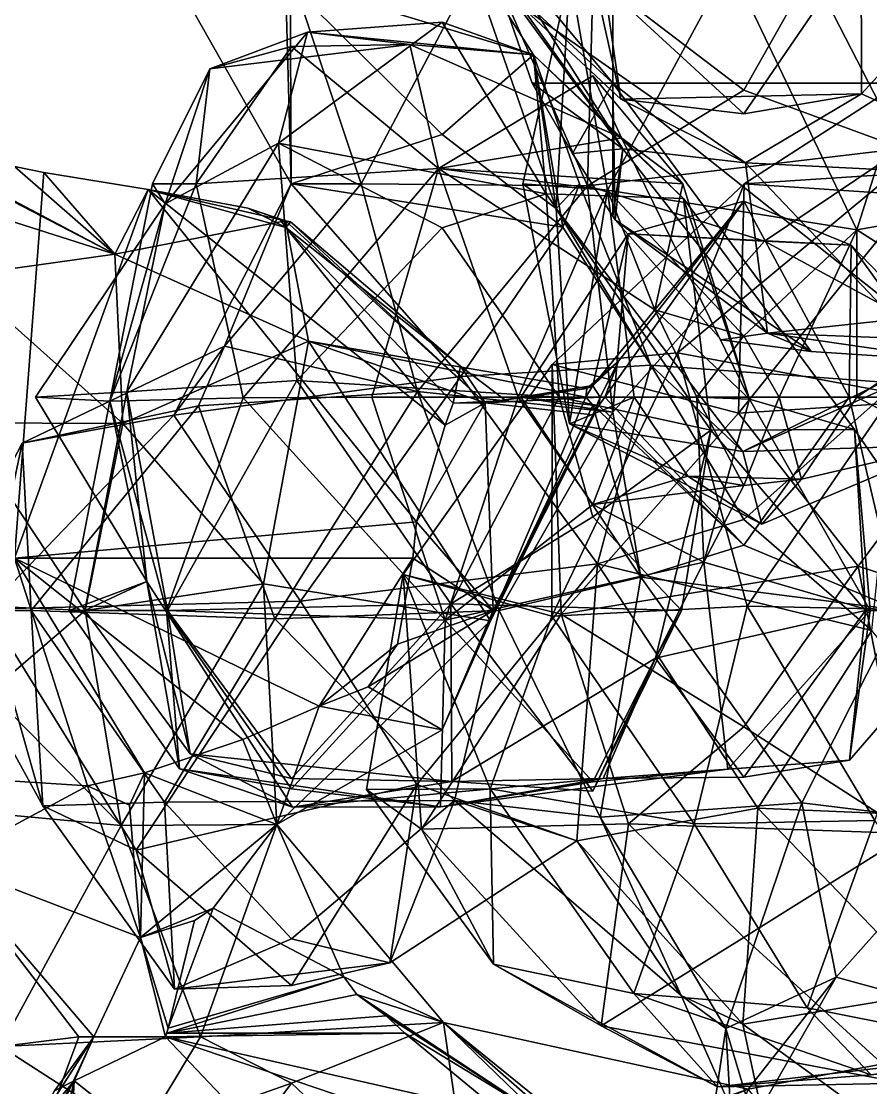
# Model space of a CAD drawing. Extents: x 290034 to 295698, y 4553723 to 4561693.
# Drawn here: x 294370.6 to 294441.6, y 4559027.4 to 4559116.5 of the extents above; entities that cross this region are included whole.
import ezdxf

# ---------------------------------------------------------------- set-up
doc = ezdxf.new("R2010")
doc.units = 0
doc.layers.add('Au_ppm_Pref_-_0_2', color=7, linetype='CONTINUOUS')

msp = doc.modelspace()

# ---------------------------------------------------------------- linework, layer by layer
at = {"layer": 'Au_ppm_Pref_-_0_2'}
for points in [[(294410.226, 4559123.12, 1930.385), (294420, 4559151.021, 1927.959), (294420, 4559111.336, 1932.642)], [(294457.341, 4559150.24, 1930.427), (294470, 4559111.336, 1934.498), (294420, 4559151.021, 1927.959)], [(294470, 4559111.336, 1934.498), (294420, 4559111.336, 1932.642), (294420, 4559151.021, 1927.959)], [(294393.038, 4559120.725, 1900.565), (294393.146, 4559102.919, 1894.643), (294381.5, 4559123.487, 1893.877)], [(294393.146, 4559102.919, 1894.643), (294392.649, 4559120.017, 1888.593), (294381.5, 4559123.487, 1893.877)], [(294413.385, 4559113.713, 1888.705), (294407.713, 4559122.644, 1883.033), (294392.649, 4559120.017, 1888.593)], [(294413.385, 4559113.713, 1888.705), (294415.283, 4559100.863, 1883.294), (294407.713, 4559122.644, 1883.033)], [(294407.713, 4559122.644, 1883.033), (294415.283, 4559100.863, 1883.294), (294416.426, 4559120.503, 1875.997)], [(294410.226, 4559123.12, 1930.385), (294420, 4559111.336, 1932.642), (294410.091, 4559120.519, 1930.68)], [(294440.76, 4559123.119, 1913.665), (294418.38, 4559120.361, 1912.486), (294430.95, 4559108.767, 1914.412)], [(294440.76, 4559123.119, 1913.665), (294430.95, 4559108.767, 1914.412), (294440.798, 4559110.454, 1919.617)], [(294440.76, 4559123.119, 1913.665), (294440.798, 4559110.454, 1919.617), (294452.255, 4559122.895, 1919.432)], [(294456.246, 4559103.426, 1924.737), (294452.255, 4559122.895, 1919.432), (294440.798, 4559110.454, 1919.617)], [(294409.254, 4559122.417, 1905.503), (294398.992, 4559102.918, 1901.67), (294393.038, 4559120.725, 1900.565)], [(294409.254, 4559122.417, 1905.503), (294417.89, 4559102.769, 1906.955), (294398.992, 4559102.918, 1901.67)], [(294409.254, 4559122.417, 1905.503), (294418.38, 4559120.361, 1912.486), (294417.89, 4559102.769, 1906.955)], [(294420.835, 4559105.856, 1930.381), (294410.448, 4559122.262, 1930), (294410.091, 4559120.519, 1930.68)], [(294420.835, 4559105.856, 1930.381), (294412.361, 4559117.769, 1923.522), (294410.448, 4559122.262, 1930)], [(294393.038, 4559120.725, 1900.565), (294398.992, 4559102.918, 1901.67), (294393.146, 4559102.919, 1894.643)], [(294419.112, 4559120.736, 1918.402), (294412.361, 4559117.769, 1923.522), (294420.682, 4559109.996, 1919.662)], [(294419.565, 4559102.405, 1871.109), (294429.791, 4559121.342, 1870.368), (294416.426, 4559120.503, 1875.997)], [(294436.588, 4559120.736, 1909.181), (294430.95, 4559110.744, 1909.854), (294418.38, 4559120.361, 1912.486)], [(294419.112, 4559120.736, 1918.402), (294420.682, 4559109.996, 1919.662), (294418.38, 4559120.361, 1912.486)], [(294419.565, 4559102.405, 1871.109), (294440.403, 4559099.089, 1868.128), (294429.791, 4559121.342, 1870.368)], [(294446.003, 4559116.812, 1867.413), (294429.791, 4559121.342, 1870.368), (294440.403, 4559099.089, 1868.128)], [(294436.588, 4559120.736, 1909.181), (294444.208, 4559105.875, 1907.885), (294430.95, 4559110.744, 1909.854)], [(294436.588, 4559120.736, 1909.181), (294444.494, 4559120.736, 1906.523), (294444.208, 4559105.875, 1907.885)], [(294392.649, 4559120.017, 1888.593), (294393.146, 4559102.919, 1894.643), (294405.752, 4559107.055, 1890.084)], [(294392.649, 4559120.017, 1888.593), (294405.752, 4559107.055, 1890.084), (294413.385, 4559113.713, 1888.705)], [(294410.091, 4559120.519, 1930.68), (294420, 4559111.336, 1932.642), (294413.275, 4559111.336, 1932.046)], [(294420.835, 4559105.856, 1930.381), (294410.091, 4559120.519, 1930.68), (294413.275, 4559111.336, 1932.046)], [(294419.565, 4559102.405, 1871.109), (294416.426, 4559120.503, 1875.997), (294412.481, 4559102.918, 1876.827)], [(294415.283, 4559100.863, 1883.294), (294412.481, 4559102.918, 1876.827), (294416.426, 4559120.503, 1875.997)], [(294418.38, 4559120.361, 1912.486), (294430.95, 4559110.744, 1909.854), (294417.89, 4559102.769, 1906.955)], [(294420.682, 4559109.996, 1919.662), (294430.95, 4559108.767, 1914.412), (294418.38, 4559120.361, 1912.486)], [(294420.835, 4559105.856, 1930.381), (294431.101, 4559104.677, 1924.343), (294412.361, 4559117.769, 1923.522)], [(294412.361, 4559117.769, 1923.522), (294431.101, 4559104.677, 1924.343), (294420.682, 4559109.996, 1919.662)], [(294405.752, 4559116.438, 1848.563), (294394.497, 4559115.613, 1854.143), (294392.067, 4559106.32, 1846.319)], [(294414.43, 4559102.09, 1847.351), (294405.752, 4559116.438, 1848.563), (294392.067, 4559106.32, 1846.319)], [(294413.383, 4559113.71, 1853.069), (294394.497, 4559115.613, 1854.143), (294405.752, 4559116.438, 1848.563)], [(294413.383, 4559113.71, 1853.069), (294405.752, 4559116.438, 1848.563), (294414.43, 4559102.09, 1847.351)], [(294446.003, 4559116.812, 1867.413), (294440.403, 4559099.089, 1868.128), (294455.622, 4559101.765, 1864.843)], [(294392.067, 4559106.32, 1846.319), (294394.497, 4559115.613, 1854.143), (294382.595, 4559101.257, 1853.262)], [(294386.342, 4559112.549, 1859.009), (294382.595, 4559101.257, 1853.262), (294394.497, 4559115.613, 1854.143)], [(294403.052, 4559114.564, 1858.224), (294386.342, 4559112.549, 1859.009), (294394.497, 4559115.613, 1854.143)], [(294394.497, 4559115.613, 1854.143), (294413.383, 4559113.71, 1853.069), (294403.052, 4559114.564, 1858.224)], [(294393.153, 4559114.409, 1862.839), (294386.342, 4559112.549, 1859.009), (294403.052, 4559114.564, 1858.224)], [(294403.052, 4559114.564, 1858.224), (294405.452, 4559104.206, 1865.525), (294393.153, 4559114.409, 1862.839)], [(294403.052, 4559114.564, 1858.224), (294413.383, 4559113.71, 1853.069), (294420.729, 4559106.762, 1858.176)], [(294405.452, 4559104.206, 1865.525), (294403.052, 4559114.564, 1858.224), (294420.729, 4559106.762, 1858.176)], [(294393.153, 4559114.409, 1862.839), (294405.452, 4559104.206, 1865.525), (294385.189, 4559102.918, 1862.763)], [(294393.153, 4559114.409, 1862.839), (294385.189, 4559102.918, 1862.763), (294386.342, 4559112.549, 1859.009)], [(294413.385, 4559113.713, 1888.705), (294405.752, 4559107.055, 1890.084), (294415.841, 4559099.316, 1892.261)], [(294413.383, 4559113.71, 1853.069), (294425.924, 4559101.709, 1853.069), (294420.729, 4559106.762, 1858.176)], [(294425.924, 4559101.709, 1853.069), (294413.383, 4559113.71, 1853.069), (294414.43, 4559102.09, 1847.351)], [(294413.385, 4559113.713, 1888.705), (294415.841, 4559099.316, 1892.261), (294417.234, 4559102.918, 1888.705)], [(294417.234, 4559102.918, 1888.705), (294415.283, 4559100.863, 1883.294), (294413.385, 4559113.713, 1888.705)], [(294445.171, 4559101.983, 1834.777), (294430.992, 4559102.937, 1829.47), (294448.256, 4559114.08, 1829.312)], [(294448.256, 4559114.08, 1829.312), (294430.992, 4559102.937, 1829.47), (294443.382, 4559103.739, 1823.258)], [(294385.189, 4559102.918, 1862.763), (294381.536, 4559102.918, 1859.009), (294386.342, 4559112.549, 1859.009)], [(294386.342, 4559112.549, 1859.009), (294381.536, 4559102.918, 1859.009), (294382.595, 4559101.257, 1853.262)], [(294418.351, 4559111.956, 1862.021), (294405.452, 4559104.206, 1865.525), (294420.729, 4559106.762, 1858.176)], [(294418.351, 4559111.956, 1862.021), (294425.851, 4559102.918, 1862.544), (294405.452, 4559104.206, 1865.525)], [(294418.351, 4559111.956, 1862.021), (294420.729, 4559106.762, 1858.176), (294425.851, 4559102.918, 1862.544)], [(294413.275, 4559111.336, 1932.046), (294420, 4559111.336, 1932.642), (294416.63, 4559105.461, 1932.342)], [(294420.835, 4559105.856, 1930.381), (294413.275, 4559111.336, 1932.046), (294416.63, 4559105.461, 1932.342)], [(294420, 4559111.336, 1932.642), (294420, 4559100.222, 1932.64), (294416.63, 4559105.461, 1932.342)], [(294420, 4559111.336, 1932.642), (294436.58, 4559088.912, 1932.868), (294420.22, 4559099.929, 1932.643)], [(294449.286, 4559088.091, 1933.043), (294436.58, 4559088.912, 1932.868), (294420, 4559111.336, 1932.642)], [(294420.22, 4559099.929, 1932.643), (294420, 4559100.222, 1932.64), (294420, 4559111.336, 1932.642)], [(294449.286, 4559088.091, 1933.043), (294420, 4559111.336, 1932.642), (294470, 4559111.336, 1934.498)], [(294430.95, 4559110.744, 1909.854), (294444.208, 4559105.875, 1907.885), (294417.89, 4559102.769, 1906.955)], [(294431.101, 4559104.677, 1924.343), (294440.798, 4559110.454, 1919.617), (294420.682, 4559109.996, 1919.662)], [(294420.682, 4559109.996, 1919.662), (294440.798, 4559110.454, 1919.617), (294430.95, 4559108.767, 1914.412)], [(294431.101, 4559104.677, 1924.343), (294456.246, 4559103.426, 1924.737), (294440.798, 4559110.454, 1919.617)], [(294415.841, 4559099.316, 1892.261), (294405.752, 4559107.055, 1890.084), (294393.146, 4559102.919, 1894.643)], [(294420.729, 4559106.762, 1858.176), (294431.446, 4559084.932, 1859.124), (294425.851, 4559102.918, 1862.544)], [(294431.446, 4559084.932, 1859.124), (294420.729, 4559106.762, 1858.176), (294425.924, 4559101.709, 1853.069)], [(294378.394, 4559097.041, 1925.283), (294361.422, 4559105.833, 1926.932), (294355.487, 4559104.346, 1924.559)], [(294378.394, 4559097.041, 1925.283), (294361.753, 4559105.768, 1926.968), (294361.422, 4559105.833, 1926.932)], [(294378.394, 4559097.041, 1925.283), (294362.01, 4559105.717, 1926.997), (294361.753, 4559105.768, 1926.968)], [(294370, 4559104.374, 1928.028), (294362.01, 4559105.717, 1926.997), (294378.394, 4559097.041, 1925.283)], [(294382.595, 4559101.257, 1853.262), (294379.413, 4559085.55, 1846.525), (294392.067, 4559106.32, 1846.319)], [(294392.067, 4559106.32, 1846.319), (294379.413, 4559085.55, 1846.525), (294393.594, 4559086.502, 1842.503)], [(294414.43, 4559102.09, 1847.351), (294392.067, 4559106.32, 1846.319), (294405.752, 4559099.264, 1842.409)], [(294393.594, 4559086.502, 1842.503), (294405.752, 4559099.264, 1842.409), (294392.067, 4559106.32, 1846.319)], [(294420.835, 4559105.856, 1930.381), (294416.63, 4559105.461, 1932.342), (294420, 4559100.222, 1932.64)], [(294444.208, 4559105.875, 1907.885), (294432.685, 4559098.151, 1912.491), (294417.89, 4559102.769, 1906.955)], [(294420.835, 4559105.856, 1930.381), (294420, 4559100.222, 1932.64), (294420.22, 4559099.929, 1932.643)], [(294420.835, 4559105.856, 1930.381), (294420.22, 4559099.929, 1932.643), (294432.943, 4559090.441, 1931.122)], [(294420.835, 4559105.856, 1930.381), (294432.943, 4559090.441, 1931.122), (294431.101, 4559104.677, 1924.343)], [(294447.228, 4559090.262, 1914.346), (294432.685, 4559098.151, 1912.491), (294444.208, 4559105.875, 1907.885)], [(294431.101, 4559104.677, 1924.343), (294432.943, 4559090.441, 1931.122), (294443.549, 4559091.582, 1926.502)], [(294431.101, 4559104.677, 1924.343), (294443.549, 4559091.582, 1926.502), (294456.246, 4559103.426, 1924.737)], [(294378.394, 4559097.041, 1925.283), (294355.487, 4559104.346, 1924.559), (294365.276, 4559095.214, 1919.708)], [(294372.465, 4559103.864, 1928.284), (294370, 4559071.651, 1927.169), (294370, 4559104.374, 1928.028)], [(294378.394, 4559097.041, 1925.283), (294372.465, 4559103.864, 1928.284), (294370, 4559104.374, 1928.028)], [(294372.465, 4559103.864, 1928.284), (294381.183, 4559102.459, 1929.201), (294370, 4559071.651, 1927.169)], [(294378.394, 4559097.041, 1925.283), (294381.183, 4559102.459, 1929.201), (294372.465, 4559103.864, 1928.284)], [(294389.123, 4559085.042, 1866.338), (294385.189, 4559102.918, 1862.763), (294405.452, 4559104.206, 1865.525)], [(294399.88, 4559085.1, 1868.12), (294389.123, 4559085.042, 1866.338), (294405.452, 4559104.206, 1865.525)], [(294399.88, 4559085.1, 1868.12), (294405.452, 4559104.206, 1865.525), (294412.11, 4559085.1, 1867.89)], [(294419.565, 4559102.405, 1871.109), (294412.11, 4559085.1, 1867.89), (294405.452, 4559104.206, 1865.525)], [(294419.565, 4559102.405, 1871.109), (294405.452, 4559104.206, 1865.525), (294423.522, 4559092.413, 1864.948)], [(294405.452, 4559104.206, 1865.525), (294425.851, 4559102.918, 1862.544), (294423.522, 4559092.413, 1864.948)], [(294389.123, 4559085.042, 1866.338), (294377.969, 4559084.777, 1859.602), (294385.189, 4559102.918, 1862.763)], [(294385.189, 4559102.918, 1862.763), (294377.969, 4559084.777, 1859.602), (294381.536, 4559102.918, 1859.009)], [(294382.595, 4559101.257, 1853.262), (294381.536, 4559102.918, 1859.009), (294377.969, 4559084.777, 1859.602)], [(294387.575, 4559089.376, 1901.309), (294383.323, 4559083.591, 1896.454), (294393.146, 4559102.919, 1894.643)], [(294407.298, 4559086.823, 1895.786), (294393.146, 4559102.919, 1894.643), (294383.323, 4559083.591, 1896.454)], [(294387.575, 4559089.376, 1901.309), (294393.146, 4559102.919, 1894.643), (294398.992, 4559102.918, 1901.67)], [(294398.992, 4559102.918, 1901.67), (294403.695, 4559085.578, 1908.104), (294387.575, 4559089.376, 1901.309)], [(294415.841, 4559099.316, 1892.261), (294393.146, 4559102.919, 1894.643), (294407.298, 4559086.823, 1895.786)], [(294417.89, 4559102.769, 1906.955), (294403.695, 4559085.578, 1908.104), (294398.992, 4559102.918, 1901.67)], [(294419.565, 4559102.405, 1871.109), (294412.481, 4559102.918, 1876.827), (294416.385, 4559082.89, 1876.88)], [(294415.283, 4559100.863, 1883.294), (294416.385, 4559082.89, 1876.88), (294412.481, 4559102.918, 1876.827)], [(294430.52, 4559083.755, 1834.72), (294414.942, 4559087.843, 1828.875), (294430.992, 4559102.937, 1829.47)], [(294414.942, 4559087.843, 1828.875), (294425.413, 4559088.797, 1822.249), (294430.992, 4559102.937, 1829.47)], [(294417.234, 4559102.918, 1888.705), (294423.18, 4559087.77, 1888.442), (294415.283, 4559100.863, 1883.294)], [(294417.234, 4559102.918, 1888.705), (294415.841, 4559099.316, 1892.261), (294423.18, 4559087.77, 1888.442)], [(294431.446, 4559084.932, 1859.124), (294423.522, 4559092.413, 1864.948), (294425.851, 4559102.918, 1862.544)], [(294430.992, 4559102.937, 1829.47), (294425.413, 4559088.797, 1822.249), (294443.382, 4559103.739, 1823.258)], [(294443.382, 4559103.739, 1823.258), (294425.413, 4559088.797, 1822.249), (294443.483, 4559085.441, 1817.259)], [(294430.52, 4559083.755, 1834.72), (294430.992, 4559102.937, 1829.47), (294445.171, 4559101.983, 1834.777)], [(294381.183, 4559102.459, 1929.201), (294403.615, 4559074.678, 1930.924), (294370, 4559071.651, 1927.169)], [(294392.648, 4559099.84, 1929.929), (294381.183, 4559102.459, 1929.201), (294378.394, 4559097.041, 1925.283)], [(294381.183, 4559102.459, 1929.201), (294406.006, 4559082.758, 1931.398), (294403.615, 4559074.678, 1930.924)], [(294381.183, 4559102.459, 1929.201), (294389.501, 4559100.897, 1929.938), (294392.685, 4559099.268, 1930.22)], [(294406.006, 4559082.758, 1931.398), (294381.183, 4559102.459, 1929.201), (294392.685, 4559099.268, 1930.22)], [(294392.648, 4559099.84, 1929.929), (294389.501, 4559100.897, 1929.938), (294381.183, 4559102.459, 1929.201)], [(294420.004, 4559083.857, 1911.78), (294403.695, 4559085.578, 1908.104), (294417.89, 4559102.769, 1906.955)], [(294414.43, 4559102.09, 1847.351), (294405.752, 4559099.264, 1842.409), (294415.535, 4559085.1, 1842.518)], [(294419.565, 4559102.405, 1871.109), (294421.785, 4559085.1, 1870.887), (294412.11, 4559085.1, 1867.89)], [(294428.213, 4559082.338, 1847.406), (294425.924, 4559101.709, 1853.069), (294414.43, 4559102.09, 1847.351)], [(294428.213, 4559082.338, 1847.406), (294414.43, 4559102.09, 1847.351), (294415.535, 4559085.1, 1842.518)], [(294419.565, 4559102.405, 1871.109), (294416.385, 4559082.89, 1876.88), (294421.785, 4559085.1, 1870.887)], [(294420.004, 4559083.857, 1911.78), (294417.89, 4559102.769, 1906.955), (294432.685, 4559098.151, 1912.491)], [(294419.565, 4559102.405, 1871.109), (294423.522, 4559092.413, 1864.948), (294430.95, 4559090.24, 1869.174)], [(294419.565, 4559102.405, 1871.109), (294430.95, 4559090.24, 1869.174), (294440.403, 4559099.089, 1868.128)], [(294451.079, 4559085.1, 1837.641), (294430.52, 4559083.755, 1834.72), (294445.171, 4559101.983, 1834.777)], [(294371.766, 4559085.1, 1853.069), (294379.413, 4559085.55, 1846.525), (294382.595, 4559101.257, 1853.262)], [(294382.595, 4559101.257, 1853.262), (294377.969, 4559084.777, 1859.602), (294371.766, 4559085.1, 1853.069)], [(294418.351, 4559086.089, 1924.012), (294421.289, 4559098.763, 1918.402), (294430.95, 4559101.483, 1923.863)], [(294418.351, 4559086.089, 1924.012), (294430.95, 4559101.483, 1923.863), (294420.484, 4559088.117, 1924.341)], [(294419.351, 4559085.1, 1924.341), (294420.484, 4559088.117, 1924.341), (294430.95, 4559101.483, 1923.863)], [(294419.351, 4559085.1, 1924.341), (294430.95, 4559101.483, 1923.863), (294439.749, 4559085.1, 1922.55)], [(294430.95, 4559101.483, 1923.863), (294421.289, 4559098.763, 1918.402), (294439.939, 4559097.813, 1918.402)], [(294440.218, 4559082.392, 1853.069), (294431.446, 4559084.932, 1859.124), (294425.924, 4559101.709, 1853.069)], [(294428.213, 4559082.338, 1847.406), (294440.218, 4559082.392, 1853.069), (294425.924, 4559101.709, 1853.069)], [(294430.95, 4559101.483, 1923.863), (294439.939, 4559097.813, 1918.402), (294439.749, 4559085.1, 1922.55)], [(294451.062, 4559092.294, 1870.887), (294455.622, 4559101.765, 1864.843), (294440.403, 4559099.089, 1868.128)], [(294392.685, 4559099.268, 1930.22), (294389.501, 4559100.897, 1929.938), (294392.187, 4559099.983, 1930.176)], [(294389.501, 4559100.897, 1929.938), (294392.648, 4559099.84, 1929.929), (294392.187, 4559099.983, 1930.176)], [(294423.18, 4559087.77, 1888.442), (294430.866, 4559080.566, 1883.274), (294415.283, 4559100.863, 1883.294)], [(294415.283, 4559100.863, 1883.294), (294430.866, 4559080.566, 1883.274), (294416.385, 4559082.89, 1876.88)], [(294392.648, 4559099.84, 1929.929), (294378.394, 4559097.041, 1925.283), (294394.584, 4559089.778, 1923.343)], [(294392.648, 4559099.84, 1929.929), (294392.685, 4559099.268, 1930.22), (294392.187, 4559099.983, 1930.176)], [(294392.685, 4559099.268, 1930.22), (294392.648, 4559099.84, 1929.929), (294393.067, 4559099.762, 1930.254)], [(294409.334, 4559084.625, 1930.308), (294393.067, 4559099.762, 1930.254), (294392.648, 4559099.84, 1929.929)], [(294394.584, 4559089.778, 1923.343), (294409.334, 4559084.625, 1930.308), (294392.648, 4559099.84, 1929.929)], [(294392.685, 4559099.268, 1930.22), (294393.067, 4559099.762, 1930.254), (294407.277, 4559087.705, 1931.511)], [(294409.334, 4559084.625, 1930.308), (294407.277, 4559087.705, 1931.511), (294393.067, 4559099.762, 1930.254)], [(294407.298, 4559086.823, 1895.786), (294423.18, 4559087.77, 1888.442), (294415.841, 4559099.316, 1892.261)], [(294436.58, 4559088.912, 1932.868), (294429.068, 4559089.89, 1932.764), (294420.22, 4559099.929, 1932.643)], [(294420.22, 4559099.929, 1932.643), (294429.068, 4559089.89, 1932.764), (294432.943, 4559090.441, 1931.122)], [(294406.006, 4559082.758, 1931.398), (294392.685, 4559099.268, 1930.22), (294406.665, 4559084.597, 1931.457)], [(294407.277, 4559087.705, 1931.511), (294406.665, 4559084.597, 1931.457), (294392.685, 4559099.268, 1930.22)], [(294405.752, 4559099.264, 1842.409), (294393.594, 4559086.502, 1842.503), (294415.535, 4559085.1, 1842.518)], [(294420.004, 4559083.857, 1911.78), (294421.289, 4559098.763, 1918.402), (294412.333, 4559085.1, 1918.402)], [(294418.351, 4559086.089, 1924.012), (294412.333, 4559085.1, 1918.402), (294421.289, 4559098.763, 1918.402)], [(294420.004, 4559083.857, 1911.78), (294432.685, 4559098.151, 1912.491), (294421.289, 4559098.763, 1918.402)], [(294421.289, 4559098.763, 1918.402), (294432.685, 4559098.151, 1912.491), (294439.939, 4559097.813, 1918.402)], [(294433.904, 4559085.1, 1869.495), (294440.403, 4559099.089, 1868.128), (294430.95, 4559090.24, 1869.174)], [(294440.401, 4559085.1, 1870.887), (294440.403, 4559099.089, 1868.128), (294433.904, 4559085.1, 1869.495)], [(294440.401, 4559085.1, 1870.887), (294451.062, 4559092.294, 1870.887), (294440.403, 4559099.089, 1868.128)], [(294447.228, 4559090.262, 1914.346), (294439.939, 4559097.813, 1918.402), (294432.685, 4559098.151, 1912.491)], [(294439.939, 4559097.813, 1918.402), (294449.069, 4559085.1, 1918.402), (294439.749, 4559085.1, 1922.55)], [(294449.069, 4559085.1, 1918.402), (294439.939, 4559097.813, 1918.402), (294447.228, 4559090.262, 1914.346)], [(294378.394, 4559097.041, 1925.283), (294365.276, 4559095.214, 1919.708), (294379.06, 4559082.891, 1919.434)], [(294379.06, 4559082.891, 1919.434), (294394.584, 4559089.778, 1923.343), (294378.394, 4559097.041, 1925.283)], [(294379.06, 4559082.891, 1919.434), (294365.276, 4559095.214, 1919.708), (294365.536, 4559082.969, 1913.537)], [(294423.522, 4559092.413, 1864.948), (294431.446, 4559084.932, 1859.124), (294427.036, 4559085.1, 1864.948)], [(294427.036, 4559085.1, 1864.948), (294430.95, 4559090.24, 1869.174), (294423.522, 4559092.413, 1864.948)], [(294440.401, 4559085.1, 1870.887), (294448.049, 4559081.095, 1876.856), (294451.062, 4559092.294, 1870.887)], [(294432.943, 4559090.441, 1931.122), (294457.079, 4559089.503, 1930.642), (294443.549, 4559091.582, 1926.502)], [(294432.943, 4559090.441, 1931.122), (294429.068, 4559089.89, 1932.764), (294436.58, 4559088.912, 1932.868)], [(294443.773, 4559086.267, 1889.354), (294451.957, 4559091.028, 1882.766), (294430.866, 4559080.566, 1883.274)], [(294430.866, 4559080.566, 1883.274), (294451.957, 4559091.028, 1882.766), (294448.049, 4559081.095, 1876.856)], [(294432.943, 4559090.441, 1931.122), (294436.58, 4559088.912, 1932.868), (294449.286, 4559088.091, 1933.043)], [(294432.943, 4559090.441, 1931.122), (294449.286, 4559088.091, 1933.043), (294457.079, 4559089.503, 1930.642)], [(294390.826, 4559069.502, 1920.265), (294394.584, 4559089.778, 1923.343), (294379.06, 4559082.891, 1919.434)], [(294390.826, 4559069.502, 1920.265), (294409.796, 4559066.421, 1922.814), (294394.584, 4559089.778, 1923.343)], [(294409.334, 4559084.625, 1930.308), (294394.584, 4559089.778, 1923.343), (294417.829, 4559085.839, 1924.341)], [(294417.829, 4559085.839, 1924.341), (294394.584, 4559089.778, 1923.343), (294417.745, 4559085.1, 1924.056)], [(294417.745, 4559085.1, 1924.056), (294394.584, 4559089.778, 1923.343), (294409.796, 4559066.421, 1922.814)], [(294427.036, 4559085.1, 1864.948), (294433.904, 4559085.1, 1869.495), (294430.95, 4559090.24, 1869.174)], [(294385.389, 4559084.389, 1905.606), (294370.662, 4559081.271, 1900.584), (294387.575, 4559089.376, 1901.309)], [(294383.323, 4559083.591, 1896.454), (294387.575, 4559089.376, 1901.309), (294370.662, 4559081.271, 1900.584)], [(294387.575, 4559089.376, 1901.309), (294403.695, 4559085.578, 1908.104), (294385.389, 4559084.389, 1905.606)], [(294414.942, 4559087.843, 1828.875), (294414.913, 4559066.803, 1822.385), (294425.413, 4559088.797, 1822.249)], [(294431.232, 4559067.632, 1817.478), (294425.413, 4559088.797, 1822.249), (294414.913, 4559066.803, 1822.385)], [(294431.232, 4559067.632, 1817.478), (294443.483, 4559085.441, 1817.259), (294425.413, 4559088.797, 1822.249)], [(294415.695, 4559066.966, 1836.321), (294402.49, 4559070.275, 1829.228), (294414.942, 4559087.843, 1828.875)], [(294402.49, 4559070.275, 1829.228), (294414.913, 4559066.803, 1822.385), (294414.942, 4559087.843, 1828.875)], [(294418.722, 4559071.184, 1896.267), (294423.18, 4559087.77, 1888.442), (294407.298, 4559086.823, 1895.786)], [(294430.52, 4559083.755, 1834.72), (294415.695, 4559066.966, 1836.321), (294414.942, 4559087.843, 1828.875)], [(294418.351, 4559086.059, 1924.661), (294417.829, 4559085.839, 1924.341), (294420.484, 4559088.117, 1924.341)], [(294417.829, 4559085.839, 1924.341), (294418.351, 4559086.089, 1924.012), (294420.484, 4559088.117, 1924.341)], [(294418.351, 4559086.059, 1924.661), (294420.484, 4559088.117, 1924.341), (294418.963, 4559085.1, 1924.63)], [(294418.722, 4559071.184, 1896.267), (294430.95, 4559074.876, 1891.237), (294423.18, 4559087.77, 1888.442)], [(294420.484, 4559088.117, 1924.341), (294419.351, 4559085.1, 1924.341), (294418.963, 4559085.1, 1924.63)], [(294443.773, 4559086.267, 1889.354), (294423.18, 4559087.77, 1888.442), (294430.95, 4559074.876, 1891.237)], [(294430.866, 4559080.566, 1883.274), (294423.18, 4559087.77, 1888.442), (294443.773, 4559086.267, 1889.354)], [(294406.665, 4559084.597, 1931.457), (294407.277, 4559087.705, 1931.511), (294411.069, 4559084.832, 1931.847)], [(294407.277, 4559087.705, 1931.511), (294409.334, 4559084.625, 1930.308), (294411.069, 4559084.832, 1931.847)], [(294393.594, 4559086.502, 1842.503), (294379.413, 4559085.55, 1846.525), (294382.788, 4559067.282, 1842.244)], [(294406.47, 4559067.847, 1842.298), (294393.594, 4559086.502, 1842.503), (294382.788, 4559067.282, 1842.244)], [(294407.298, 4559086.823, 1895.786), (294383.323, 4559083.591, 1896.454), (294393.925, 4559068.058, 1894.379)], [(294406.47, 4559067.847, 1842.298), (294415.535, 4559085.1, 1842.518), (294393.594, 4559086.502, 1842.503)], [(294418.722, 4559071.184, 1896.267), (294407.298, 4559086.823, 1895.786), (294393.925, 4559068.058, 1894.379)], [(294418.351, 4559086.059, 1924.661), (294409.334, 4559084.625, 1930.308), (294417.829, 4559085.839, 1924.341)], [(294418.351, 4559086.059, 1924.661), (294418.963, 4559085.1, 1924.63), (294409.334, 4559084.625, 1930.308)], [(294418.351, 4559086.089, 1924.012), (294417.745, 4559085.1, 1924.056), (294412.333, 4559085.1, 1918.402)], [(294417.829, 4559085.839, 1924.341), (294417.745, 4559085.1, 1924.056), (294418.351, 4559086.089, 1924.012)], [(294430.95, 4559074.876, 1891.237), (294441.646, 4559065.611, 1893.849), (294443.773, 4559086.267, 1889.354)], [(294381.075, 4559069.703, 1852.868), (294379.413, 4559085.55, 1846.525), (294371.766, 4559085.1, 1853.069)], [(294371.766, 4559085.1, 1853.069), (294377.969, 4559084.777, 1859.602), (294381.075, 4559069.703, 1852.868)], [(294375.878, 4559067.282, 1847.13), (294379.413, 4559085.55, 1846.525), (294381.075, 4559069.703, 1852.868)], [(294382.788, 4559067.282, 1842.244), (294379.413, 4559085.55, 1846.525), (294375.878, 4559067.282, 1847.13)], [(294403.695, 4559085.578, 1908.104), (294391.773, 4559066.578, 1907.431), (294385.389, 4559084.389, 1905.606)], [(294389.123, 4559085.042, 1866.338), (294399.88, 4559085.1, 1868.12), (294405.991, 4559066.459, 1865.278)], [(294391.773, 4559066.578, 1907.431), (294403.695, 4559085.578, 1908.104), (294410.505, 4559067.282, 1911.592)], [(294399.88, 4559085.1, 1868.12), (294412.11, 4559085.1, 1867.89), (294405.991, 4559066.459, 1865.278)], [(294420.004, 4559083.857, 1911.78), (294410.505, 4559067.282, 1911.592), (294403.695, 4559085.578, 1908.104)], [(294412.11, 4559085.1, 1867.89), (294418.351, 4559076.149, 1867.932), (294405.991, 4559066.459, 1865.278)], [(294406.47, 4559067.847, 1842.298), (294418.351, 4559075.115, 1844.519), (294415.535, 4559085.1, 1842.518)], [(294418.351, 4559083.623, 1924.834), (294409.334, 4559084.625, 1930.308), (294418.963, 4559085.1, 1924.63)], [(294418.351, 4559084.423, 1924.115), (294417.745, 4559085.1, 1924.056), (294409.796, 4559066.421, 1922.814)], [(294421.785, 4559085.1, 1870.887), (294418.351, 4559076.149, 1867.932), (294412.11, 4559085.1, 1867.89)], [(294420.004, 4559083.857, 1911.78), (294412.333, 4559085.1, 1918.402), (294422.36, 4559070.055, 1917.436)], [(294418.351, 4559084.423, 1924.115), (294422.36, 4559070.055, 1917.436), (294412.333, 4559085.1, 1918.402)], [(294418.351, 4559084.423, 1924.115), (294412.333, 4559085.1, 1918.402), (294417.745, 4559085.1, 1924.056)], [(294428.213, 4559082.338, 1847.406), (294415.535, 4559085.1, 1842.518), (294418.351, 4559075.115, 1844.519)], [(294421.785, 4559085.1, 1870.887), (294416.385, 4559082.89, 1876.88), (294426.285, 4559078.503, 1870.887)], [(294418.84, 4559084.408, 1924.341), (294418.351, 4559083.623, 1924.834), (294418.963, 4559085.1, 1924.63)], [(294421.785, 4559085.1, 1870.887), (294426.285, 4559078.503, 1870.887), (294418.351, 4559076.149, 1867.932)], [(294419.351, 4559085.1, 1924.341), (294418.84, 4559084.408, 1924.341), (294418.963, 4559085.1, 1924.63)], [(294419.351, 4559085.1, 1924.341), (294430.95, 4559072.742, 1922.521), (294418.84, 4559084.408, 1924.341)], [(294419.351, 4559085.1, 1924.341), (294439.749, 4559085.1, 1922.55), (294430.95, 4559072.742, 1922.521)], [(294427.036, 4559085.1, 1864.948), (294431.446, 4559084.932, 1859.124), (294427.629, 4559071.313, 1864.726)], [(294427.036, 4559085.1, 1864.948), (294427.629, 4559071.313, 1864.726), (294430.95, 4559077.734, 1868.432)], [(294427.036, 4559085.1, 1864.948), (294430.95, 4559077.734, 1868.432), (294433.904, 4559085.1, 1869.495)], [(294451.079, 4559085.1, 1837.641), (294440.506, 4559070.989, 1837.922), (294430.52, 4559083.755, 1834.72)], [(294443.943, 4559067.313, 1918.325), (294430.95, 4559072.742, 1922.521), (294439.749, 4559085.1, 1922.55)], [(294435.791, 4559078.255, 1870.887), (294433.904, 4559085.1, 1869.495), (294430.95, 4559077.734, 1868.432)], [(294431.232, 4559067.632, 1817.478), (294448.278, 4559067.282, 1813.723), (294443.483, 4559085.441, 1817.259)], [(294440.401, 4559085.1, 1870.887), (294433.904, 4559085.1, 1869.495), (294435.791, 4559078.255, 1870.887)], [(294440.401, 4559085.1, 1870.887), (294435.791, 4559078.255, 1870.887), (294448.049, 4559081.095, 1876.856)], [(294449.069, 4559085.1, 1918.402), (294443.943, 4559067.313, 1918.325), (294439.749, 4559085.1, 1922.55)], [(294455.116, 4559066.238, 1841.682), (294440.506, 4559070.989, 1837.922), (294451.079, 4559085.1, 1837.641)], [(294385.389, 4559084.389, 1905.606), (294371.402, 4559067.282, 1904.898), (294370.662, 4559081.271, 1900.584)], [(294385.389, 4559084.389, 1905.606), (294391.773, 4559066.578, 1907.431), (294371.402, 4559067.282, 1904.898)], [(294382.727, 4559067.282, 1863.924), (294374.581, 4559067.282, 1859.009), (294377.969, 4559084.777, 1859.602)], [(294381.075, 4559069.703, 1852.868), (294377.969, 4559084.777, 1859.602), (294374.581, 4559067.282, 1859.009)], [(294389.123, 4559085.042, 1866.338), (294382.727, 4559067.282, 1863.924), (294377.969, 4559084.777, 1859.602)], [(294389.123, 4559085.042, 1866.338), (294405.991, 4559066.459, 1865.278), (294382.727, 4559067.282, 1863.924)], [(294409.334, 4559084.625, 1930.308), (294403.615, 4559074.678, 1930.924), (294406.006, 4559082.758, 1931.398)], [(294409.334, 4559084.625, 1930.308), (294410.015, 4559067.282, 1929.161), (294403.615, 4559074.678, 1930.924)], [(294406.665, 4559084.597, 1931.457), (294409.334, 4559084.625, 1930.308), (294406.006, 4559082.758, 1931.398)], [(294411.069, 4559084.832, 1931.847), (294409.334, 4559084.625, 1930.308), (294406.665, 4559084.597, 1931.457)], [(294409.334, 4559084.625, 1930.308), (294418.351, 4559083.623, 1924.834), (294410.015, 4559067.282, 1929.161)], [(294418.84, 4559084.408, 1924.341), (294418.351, 4559084.423, 1924.115), (294409.796, 4559066.421, 1922.814)], [(294418.351, 4559083.623, 1924.834), (294418.84, 4559084.408, 1924.341), (294409.796, 4559066.421, 1922.814)], [(294418.351, 4559084.423, 1924.115), (294418.84, 4559084.408, 1924.341), (294430.95, 4559072.742, 1922.521)], [(294418.351, 4559084.423, 1924.115), (294430.95, 4559072.742, 1922.521), (294422.36, 4559070.055, 1917.436)], [(294427.629, 4559071.313, 1864.726), (294431.446, 4559084.932, 1859.124), (294441.527, 4559067.282, 1858.595)], [(294441.527, 4559067.282, 1858.595), (294431.446, 4559084.932, 1859.124), (294440.218, 4559082.392, 1853.069)], [(294383.323, 4559083.591, 1896.454), (294370.662, 4559081.271, 1900.584), (294367.701, 4559067.389, 1894.677)], [(294383.323, 4559083.591, 1896.454), (294367.701, 4559067.389, 1894.677), (294393.925, 4559068.058, 1894.379)], [(294418.351, 4559083.623, 1924.834), (294409.796, 4559066.421, 1922.814), (294410.015, 4559067.282, 1929.161)], [(294420.004, 4559083.857, 1911.78), (294422.36, 4559070.055, 1917.436), (294410.505, 4559067.282, 1911.592)], [(294440.506, 4559070.989, 1837.922), (294415.695, 4559066.966, 1836.321), (294430.52, 4559083.755, 1834.72)], [(294354.813, 4559068.23, 1913.14), (294375.92, 4559067.282, 1914.647), (294365.536, 4559082.969, 1913.537)], [(294375.92, 4559067.282, 1914.647), (294379.06, 4559082.891, 1919.434), (294365.536, 4559082.969, 1913.537)], [(294390.826, 4559069.502, 1920.265), (294379.06, 4559082.891, 1919.434), (294375.92, 4559067.282, 1914.647)], [(294430.866, 4559080.566, 1883.274), (294432.47, 4559074.49, 1876.77), (294416.385, 4559082.89, 1876.88)], [(294426.285, 4559078.503, 1870.887), (294416.385, 4559082.89, 1876.88), (294432.47, 4559074.49, 1876.77)], [(294428.213, 4559082.338, 1847.406), (294441.118, 4559067.282, 1848.276), (294440.218, 4559082.392, 1853.069)], [(294450.631, 4559067.282, 1853.069), (294441.527, 4559067.282, 1858.595), (294440.218, 4559082.392, 1853.069)], [(294450.631, 4559067.282, 1853.069), (294440.218, 4559082.392, 1853.069), (294441.118, 4559067.282, 1848.276)], [(294428.213, 4559082.338, 1847.406), (294418.351, 4559075.115, 1844.519), (294425.748, 4559067.282, 1843.643)], [(294428.213, 4559082.338, 1847.406), (294423.566, 4559063.289, 1847.692), (294441.118, 4559067.282, 1848.276)], [(294428.213, 4559082.338, 1847.406), (294425.748, 4559067.282, 1843.643), (294423.566, 4559063.289, 1847.692)], [(294371.402, 4559067.282, 1904.898), (294363.386, 4559067.282, 1900.584), (294370.662, 4559081.271, 1900.584)], [(294363.386, 4559067.282, 1900.584), (294367.701, 4559067.389, 1894.677), (294370.662, 4559081.271, 1900.584)], [(294432.47, 4559074.49, 1876.77), (294430.866, 4559080.566, 1883.274), (294448.049, 4559081.095, 1876.856)], [(294432.47, 4559074.49, 1876.77), (294448.049, 4559081.095, 1876.856), (294435.791, 4559078.255, 1870.887)], [(294418.351, 4559076.149, 1867.932), (294426.285, 4559078.503, 1870.887), (294430.95, 4559077.734, 1868.432)], [(294435.791, 4559078.255, 1870.887), (294426.285, 4559078.503, 1870.887), (294432.47, 4559074.49, 1876.77)], [(294426.285, 4559078.503, 1870.887), (294435.791, 4559078.255, 1870.887), (294430.95, 4559077.734, 1868.432)], [(294418.351, 4559076.149, 1867.932), (294430.95, 4559077.734, 1868.432), (294427.629, 4559071.313, 1864.726)], [(294418.351, 4559076.149, 1867.932), (294427.629, 4559071.313, 1864.726), (294405.991, 4559066.459, 1865.278)], [(294370, 4559071.651, 1927.169), (294403.615, 4559074.678, 1930.924), (294403.313, 4559071.651, 1930.812)], [(294403.313, 4559071.651, 1930.812), (294403.615, 4559074.678, 1930.924), (294410.015, 4559067.282, 1929.161)], [(294406.47, 4559067.847, 1842.298), (294425.748, 4559067.282, 1843.643), (294418.351, 4559075.115, 1844.519)], [(294418.722, 4559071.184, 1896.267), (294441.646, 4559065.611, 1893.849), (294430.95, 4559074.876, 1891.237)], [(294422.36, 4559070.055, 1917.436), (294430.95, 4559072.742, 1922.521), (294443.943, 4559067.313, 1918.325)], [(294370, 4559071.651, 1927.169), (294376.126, 4559052.617, 1928.533), (294370, 4559053.028, 1928.087)], [(294370, 4559071.651, 1927.169), (294380.884, 4559053.724, 1928.81), (294376.126, 4559052.617, 1928.533)], [(294370, 4559071.651, 1927.169), (294389.098, 4559056.493, 1929.245), (294380.884, 4559053.724, 1928.81)], [(294395.477, 4559059.273, 1929.945), (294389.098, 4559056.493, 1929.245), (294370, 4559071.651, 1927.169)], [(294395.477, 4559059.273, 1929.945), (294370, 4559071.651, 1927.169), (294403.313, 4559071.651, 1930.812)], [(294418.722, 4559071.184, 1896.267), (294393.925, 4559068.058, 1894.379), (294403.621, 4559052.732, 1896.738)], [(294402.023, 4559064.467, 1930.665), (294395.477, 4559059.273, 1929.945), (294403.313, 4559071.651, 1930.812)], [(294402.023, 4559064.467, 1930.665), (294403.313, 4559071.651, 1930.812), (294410.015, 4559067.282, 1929.161)], [(294418.722, 4559071.184, 1896.267), (294403.621, 4559052.732, 1896.738), (294416.991, 4559048.034, 1900.184)], [(294418.351, 4559052.971, 1863.779), (294405.991, 4559066.459, 1865.278), (294427.629, 4559071.313, 1864.726)], [(294440.506, 4559070.989, 1837.922), (294430.95, 4559057.563, 1837.951), (294415.695, 4559066.966, 1836.321)], [(294418.722, 4559071.184, 1896.267), (294416.991, 4559048.034, 1900.184), (294432.123, 4559050.757, 1895.629)], [(294427.629, 4559071.313, 1864.726), (294429.628, 4559054.013, 1858.116), (294418.351, 4559052.971, 1863.779)], [(294418.722, 4559071.184, 1896.267), (294432.123, 4559050.757, 1895.629), (294441.646, 4559065.611, 1893.849)], [(294427.629, 4559071.313, 1864.726), (294441.527, 4559067.282, 1858.595), (294429.628, 4559054.013, 1858.116)], [(294430.95, 4559057.563, 1837.951), (294440.506, 4559070.989, 1837.922), (294444.819, 4559048.633, 1840.231)], [(294440.506, 4559070.989, 1837.922), (294455.116, 4559066.238, 1841.682), (294444.819, 4559048.633, 1840.231)], [(294402.49, 4559070.275, 1829.228), (294404.029, 4559049.004, 1835.66), (294399.434, 4559052.325, 1830.292)], [(294399.434, 4559052.325, 1830.292), (294409.752, 4559052.391, 1824.88), (294402.49, 4559070.275, 1829.228)], [(294415.695, 4559066.966, 1836.321), (294404.029, 4559049.004, 1835.66), (294402.49, 4559070.275, 1829.228)], [(294402.49, 4559070.275, 1829.228), (294409.752, 4559052.391, 1824.88), (294414.913, 4559066.803, 1822.385)], [(294422.36, 4559070.055, 1917.436), (294418.942, 4559050.001, 1912.28), (294410.505, 4559067.282, 1911.592)], [(294422.36, 4559070.055, 1917.436), (294435.816, 4559051.198, 1917.333), (294418.942, 4559050.001, 1912.28)], [(294422.36, 4559070.055, 1917.436), (294443.943, 4559067.313, 1918.325), (294435.816, 4559051.198, 1917.333)], [(294374.581, 4559067.282, 1859.009), (294383.801, 4559054.058, 1859.009), (294381.075, 4559069.703, 1852.868)], [(294381.075, 4559069.703, 1852.868), (294384.69, 4559055.314, 1847.13), (294375.878, 4559067.282, 1847.13)], [(294390.826, 4559069.502, 1920.265), (294375.92, 4559067.282, 1914.647), (294378.933, 4559049.316, 1919.583)], [(294390.826, 4559069.502, 1920.265), (294378.933, 4559049.316, 1919.583), (294391.942, 4559049.385, 1924.767)], [(294383.801, 4559054.058, 1859.009), (294393.244, 4559050.855, 1852.914), (294381.075, 4559069.703, 1852.868)], [(294381.075, 4559069.703, 1852.868), (294393.244, 4559050.855, 1852.914), (294384.69, 4559055.314, 1847.13)], [(294390.826, 4559069.502, 1920.265), (294391.942, 4559049.385, 1924.767), (294409.796, 4559066.421, 1922.814)], [(294354.813, 4559068.23, 1913.14), (294367.954, 4559060.447, 1916.123), (294375.92, 4559067.282, 1914.647)], [(294363.386, 4559067.282, 1900.584), (294372.368, 4559050.956, 1900.584), (294367.701, 4559067.389, 1894.677)], [(294371.402, 4559067.282, 1904.898), (294372.368, 4559050.956, 1900.584), (294363.386, 4559067.282, 1900.584)], [(294393.925, 4559068.058, 1894.379), (294367.701, 4559067.389, 1894.677), (294380.178, 4559047.259, 1894.663)], [(294372.368, 4559050.956, 1900.584), (294380.178, 4559047.259, 1894.663), (294367.701, 4559067.389, 1894.677)], [(294375.92, 4559067.282, 1914.647), (294367.954, 4559060.447, 1916.123), (294378.933, 4559049.316, 1919.583)], [(294371.402, 4559067.282, 1904.898), (294391.773, 4559066.578, 1907.431), (294382.542, 4559051.275, 1904.982)], [(294371.402, 4559067.282, 1904.898), (294382.542, 4559051.275, 1904.982), (294372.368, 4559050.956, 1900.584)], [(294382.727, 4559067.282, 1863.924), (294383.801, 4559054.058, 1859.009), (294374.581, 4559067.282, 1859.009)], [(294375.878, 4559067.282, 1847.13), (294384.69, 4559055.314, 1847.13), (294382.788, 4559067.282, 1842.244)], [(294393.925, 4559068.058, 1894.379), (294380.178, 4559047.259, 1894.663), (294403.621, 4559052.732, 1896.738)], [(294382.727, 4559067.282, 1863.924), (294405.991, 4559066.459, 1865.278), (294393.153, 4559052.368, 1863.98)], [(294382.727, 4559067.282, 1863.924), (294393.153, 4559052.368, 1863.98), (294383.801, 4559054.058, 1859.009)], [(294406.47, 4559067.847, 1842.298), (294382.788, 4559067.282, 1842.244), (294393.153, 4559053.239, 1842.449)], [(294384.69, 4559055.314, 1847.13), (294393.153, 4559053.239, 1842.449), (294382.788, 4559067.282, 1842.244)], [(294406.769, 4559051.393, 1905.874), (294391.773, 4559066.578, 1907.431), (294410.505, 4559067.282, 1911.592)], [(294406.47, 4559067.847, 1842.298), (294393.153, 4559053.239, 1842.449), (294406.572, 4559052.98, 1847.187)], [(294402.023, 4559064.467, 1930.665), (294410.015, 4559067.282, 1929.161), (294399.565, 4559060.891, 1930.393)], [(294405.752, 4559057.305, 1927.667), (294399.565, 4559060.891, 1930.393), (294410.015, 4559067.282, 1929.161)], [(294405.752, 4559057.305, 1927.667), (294410.015, 4559067.282, 1929.161), (294409.796, 4559066.421, 1922.814)], [(294406.47, 4559067.847, 1842.298), (294406.572, 4559052.98, 1847.187), (294418.351, 4559052.194, 1842.101)], [(294406.47, 4559067.847, 1842.298), (294418.351, 4559052.194, 1842.101), (294425.748, 4559067.282, 1843.643)], [(294406.769, 4559051.393, 1905.874), (294410.505, 4559067.282, 1911.592), (294418.942, 4559050.001, 1912.28)], [(294431.232, 4559067.632, 1817.478), (294414.913, 4559066.803, 1822.385), (294426.802, 4559049.464, 1818.595)], [(294423.566, 4559063.289, 1847.692), (294425.748, 4559067.282, 1843.643), (294418.351, 4559052.194, 1842.101)], [(294430.95, 4559053.361, 1848.429), (294441.118, 4559067.282, 1848.276), (294423.566, 4559063.289, 1847.692)], [(294431.232, 4559067.632, 1817.478), (294426.802, 4559049.464, 1818.595), (294441.902, 4559049.731, 1814.922)], [(294441.527, 4559067.282, 1858.595), (294439.79, 4559054.781, 1853.069), (294429.628, 4559054.013, 1858.116)], [(294439.79, 4559054.781, 1853.069), (294441.118, 4559067.282, 1848.276), (294430.95, 4559053.361, 1848.429)], [(294441.902, 4559049.731, 1814.922), (294448.278, 4559067.282, 1813.723), (294431.232, 4559067.632, 1817.478)], [(294435.816, 4559051.198, 1917.333), (294443.943, 4559067.313, 1918.325), (294450.1, 4559049.464, 1921.253)], [(294450.631, 4559067.282, 1853.069), (294439.79, 4559054.781, 1853.069), (294441.527, 4559067.282, 1858.595)], [(294450.631, 4559067.282, 1853.069), (294441.118, 4559067.282, 1848.276), (294439.79, 4559054.781, 1853.069)], [(294382.542, 4559051.275, 1904.982), (294391.773, 4559066.578, 1907.431), (294406.769, 4559051.393, 1905.874)], [(294405.752, 4559057.305, 1927.667), (294409.796, 4559066.421, 1922.814), (294391.942, 4559049.385, 1924.767)], [(294393.153, 4559052.368, 1863.98), (294405.991, 4559066.459, 1865.278), (294405.621, 4559050.884, 1858.931)], [(294415.695, 4559066.966, 1836.321), (294421.323, 4559049.464, 1839.79), (294404.029, 4559049.004, 1835.66)], [(294405.621, 4559050.884, 1858.931), (294405.991, 4559066.459, 1865.278), (294418.351, 4559052.971, 1863.779)], [(294426.802, 4559049.464, 1818.595), (294414.913, 4559066.803, 1822.385), (294409.752, 4559052.391, 1824.88)], [(294430.95, 4559057.563, 1837.951), (294421.323, 4559049.464, 1839.79), (294415.695, 4559066.966, 1836.321)], [(294454.416, 4559049.805, 1892.858), (294441.646, 4559065.611, 1893.849), (294432.123, 4559050.757, 1895.629)], [(294402.023, 4559064.467, 1930.665), (294399.565, 4559060.891, 1930.393), (294395.477, 4559059.273, 1929.945)], [(294419.194, 4559053.239, 1853.499), (294423.566, 4559063.289, 1847.692), (294406.572, 4559052.98, 1847.187)], [(294406.572, 4559052.98, 1847.187), (294423.566, 4559063.289, 1847.692), (294418.351, 4559052.194, 1842.101)], [(294419.194, 4559053.239, 1853.499), (294430.95, 4559053.361, 1848.429), (294423.566, 4559063.289, 1847.692)], [(294378.933, 4559049.316, 1919.583), (294367.954, 4559060.447, 1916.123), (294358.524, 4559051.221, 1917.643)], [(294399.565, 4559060.891, 1930.393), (294405.752, 4559057.305, 1927.667), (294395.477, 4559059.273, 1929.945)], [(294391.942, 4559049.385, 1924.767), (294389.098, 4559056.493, 1929.245), (294395.477, 4559059.273, 1929.945)], [(294391.942, 4559049.385, 1924.767), (294395.477, 4559059.273, 1929.945), (294405.752, 4559057.305, 1927.667)], [(294430.95, 4559057.563, 1837.951), (294444.819, 4559048.633, 1840.231), (294421.323, 4559049.464, 1839.79)], [(294391.942, 4559049.385, 1924.767), (294380.884, 4559053.724, 1928.81), (294389.098, 4559056.493, 1929.245)], [(294393.244, 4559050.855, 1852.914), (294406.572, 4559052.98, 1847.187), (294384.69, 4559055.314, 1847.13)], [(294384.69, 4559055.314, 1847.13), (294406.572, 4559052.98, 1847.187), (294393.153, 4559053.239, 1842.449)], [(294419.194, 4559053.239, 1853.499), (294429.628, 4559054.013, 1858.116), (294439.79, 4559054.781, 1853.069)], [(294419.194, 4559053.239, 1853.499), (294439.79, 4559054.781, 1853.069), (294430.95, 4559053.361, 1848.429)], [(294405.621, 4559050.884, 1858.931), (294383.801, 4559054.058, 1859.009), (294393.153, 4559052.368, 1863.98)], [(294383.801, 4559054.058, 1859.009), (294405.621, 4559050.884, 1858.931), (294393.244, 4559050.855, 1852.914)], [(294419.194, 4559053.239, 1853.499), (294405.621, 4559050.884, 1858.931), (294429.628, 4559054.013, 1858.116)], [(294429.628, 4559054.013, 1858.116), (294405.621, 4559050.884, 1858.931), (294418.351, 4559052.971, 1863.779)], [(294376.126, 4559052.617, 1928.533), (294364.178, 4559046.225, 1925.392), (294370, 4559053.028, 1928.087)], [(294376.126, 4559052.617, 1928.533), (294380.884, 4559053.724, 1928.81), (294379.614, 4559051.021, 1928.855)], [(294379.614, 4559051.021, 1928.855), (294380.884, 4559053.724, 1928.81), (294380.553, 4559039.952, 1927.11)], [(294380.553, 4559039.952, 1927.11), (294380.884, 4559053.724, 1928.81), (294391.942, 4559049.385, 1924.767)], [(294419.194, 4559053.239, 1853.499), (294393.244, 4559050.855, 1852.914), (294405.621, 4559050.884, 1858.931)], [(294419.194, 4559053.239, 1853.499), (294406.572, 4559052.98, 1847.187), (294393.244, 4559050.855, 1852.914)], [(294364.178, 4559046.225, 1925.392), (294376.126, 4559052.617, 1928.533), (294380.553, 4559039.952, 1927.11)], [(294376.126, 4559052.617, 1928.533), (294379.614, 4559051.021, 1928.855), (294380.553, 4559039.952, 1927.11)], [(294403.621, 4559052.732, 1896.738), (294380.178, 4559047.259, 1894.663), (294393.153, 4559035.958, 1896.082)], [(294403.621, 4559052.732, 1896.738), (294393.153, 4559035.958, 1896.082), (294401.369, 4559037.844, 1900.584)], [(294399.434, 4559052.325, 1830.292), (294410.043, 4559037.715, 1829.312), (294409.752, 4559052.391, 1824.88)], [(294399.434, 4559052.325, 1830.292), (294404.029, 4559049.004, 1835.66), (294410.043, 4559037.715, 1829.312)], [(294401.369, 4559037.844, 1900.584), (294416.991, 4559048.034, 1900.184), (294403.621, 4559052.732, 1896.738)], [(294410.043, 4559037.715, 1829.312), (294421.78, 4559035.283, 1824.843), (294409.752, 4559052.391, 1824.88)], [(294426.802, 4559049.464, 1818.595), (294409.752, 4559052.391, 1824.88), (294421.78, 4559035.283, 1824.843)], [(294378.933, 4559049.316, 1919.583), (294358.524, 4559051.221, 1917.643), (294368.883, 4559030.835, 1918.004)], [(294382.542, 4559051.275, 1904.982), (294383.379, 4559035.643, 1900.584), (294372.368, 4559050.956, 1900.584)], [(294406.769, 4559051.393, 1905.874), (294393.153, 4559039.855, 1903.787), (294382.542, 4559051.275, 1904.982)], [(294382.542, 4559051.275, 1904.982), (294393.153, 4559039.855, 1903.787), (294383.379, 4559035.643, 1900.584)], [(294406.769, 4559051.393, 1905.874), (294401.369, 4559037.844, 1900.584), (294393.153, 4559039.855, 1903.787)], [(294406.769, 4559051.393, 1905.874), (294416.991, 4559048.034, 1900.184), (294401.369, 4559037.844, 1900.584)], [(294406.769, 4559051.393, 1905.874), (294418.942, 4559050.001, 1912.28), (294425.725, 4559035.113, 1906.523)], [(294406.769, 4559051.393, 1905.874), (294425.725, 4559035.113, 1906.523), (294416.991, 4559048.034, 1900.184)], [(294418.942, 4559050.001, 1912.28), (294435.816, 4559051.198, 1917.333), (294429.462, 4559032.347, 1912.361)], [(294435.816, 4559051.198, 1917.333), (294438.679, 4559036.633, 1919.171), (294429.462, 4559032.347, 1912.361)], [(294435.816, 4559051.198, 1917.333), (294450.1, 4559049.464, 1921.253), (294438.679, 4559036.633, 1919.171)], [(294372.368, 4559050.956, 1900.584), (294383.379, 4559035.643, 1900.584), (294380.178, 4559047.259, 1894.663)], [(294432.123, 4559050.757, 1895.629), (294416.991, 4559048.034, 1900.184), (294430.882, 4559032.703, 1900.69)], [(294446.914, 4559035.357, 1895.556), (294432.123, 4559050.757, 1895.629), (294430.882, 4559032.703, 1900.69)], [(294446.914, 4559035.357, 1895.556), (294454.416, 4559049.805, 1892.858), (294432.123, 4559050.757, 1895.629)], [(294404.029, 4559049.004, 1835.66), (294421.323, 4559049.464, 1839.79), (294419.043, 4559032.579, 1835.01)], [(294418.942, 4559050.001, 1912.28), (294429.462, 4559032.347, 1912.361), (294425.725, 4559035.113, 1906.523)], [(294421.323, 4559049.464, 1839.79), (294430.95, 4559039.955, 1838.421), (294419.043, 4559032.579, 1835.01)], [(294421.323, 4559049.464, 1839.79), (294444.819, 4559048.633, 1840.231), (294430.95, 4559039.955, 1838.421)], [(294436.238, 4559034.073, 1818.518), (294426.802, 4559049.464, 1818.595), (294421.78, 4559035.283, 1824.843)], [(294426.802, 4559049.464, 1818.595), (294436.238, 4559034.073, 1818.518), (294441.902, 4559049.731, 1814.922)], [(294436.238, 4559034.073, 1818.518), (294455.787, 4559030.199, 1816.626), (294441.902, 4559049.731, 1814.922)], [(294455.976, 4559031.894, 1924.45), (294438.679, 4559036.633, 1919.171), (294450.1, 4559049.464, 1921.253)], [(294378.933, 4559049.316, 1919.583), (294368.883, 4559030.835, 1918.004), (294385.568, 4559031.646, 1921.977)], [(294378.933, 4559049.316, 1919.583), (294385.568, 4559031.646, 1921.977), (294391.942, 4559049.385, 1924.767)], [(294386.604, 4559042.404, 1929.765), (294380.553, 4559039.952, 1927.11), (294391.942, 4559049.385, 1924.767)], [(294391.942, 4559049.385, 1924.767), (294385.568, 4559031.646, 1921.977), (294405.86, 4559032.867, 1924.109)], [(294386.604, 4559042.404, 1929.765), (294391.942, 4559049.385, 1924.767), (294397.523, 4559036.663, 1930.808)], [(294391.942, 4559049.385, 1924.767), (294405.86, 4559032.867, 1924.109), (294397.523, 4559036.663, 1930.808)], [(294410.043, 4559037.715, 1829.312), (294404.029, 4559049.004, 1835.66), (294419.043, 4559032.579, 1835.01)], [(294444.819, 4559048.633, 1840.231), (294444.304, 4559027.783, 1835.542), (294430.95, 4559039.955, 1838.421)], [(294430.882, 4559032.703, 1900.69), (294416.991, 4559048.034, 1900.184), (294425.725, 4559035.113, 1906.523)], [(294393.153, 4559035.958, 1896.082), (294380.178, 4559047.259, 1894.663), (294383.379, 4559035.643, 1900.584)], [(294375.403, 4559031.646, 1924.341), (294364.178, 4559046.225, 1925.392), (294376.637, 4559031.646, 1926.187)], [(294364.178, 4559046.225, 1925.392), (294380.553, 4559039.952, 1927.11), (294376.637, 4559031.646, 1926.187)], [(294364.178, 4559046.225, 1925.392), (294375.403, 4559031.646, 1924.341), (294368.883, 4559030.835, 1918.004)], [(294385.063, 4559041.372, 1929.709), (294380.553, 4559039.952, 1927.11), (294386.604, 4559042.404, 1929.765)], [(294385.063, 4559041.372, 1929.709), (294386.604, 4559042.404, 1929.765), (294382.85, 4559032.387, 1929.998)], [(294386.604, 4559042.404, 1929.765), (294397.523, 4559036.663, 1930.808), (294382.85, 4559032.387, 1929.998)], [(294380.553, 4559039.952, 1927.11), (294385.063, 4559041.372, 1929.709), (294382.85, 4559032.387, 1929.998)], [(294376.637, 4559031.646, 1926.187), (294380.553, 4559039.952, 1927.11), (294382.619, 4559031.646, 1929.991)], [(294382.619, 4559031.646, 1929.991), (294380.553, 4559039.952, 1927.11), (294382.85, 4559032.387, 1929.998)], [(294401.369, 4559037.844, 1900.584), (294383.379, 4559035.643, 1900.584), (294393.153, 4559039.855, 1903.787)], [(294419.043, 4559032.579, 1835.01), (294430.95, 4559039.955, 1838.421), (294444.304, 4559027.783, 1835.542)], [(294383.379, 4559035.643, 1900.584), (294401.369, 4559037.844, 1900.584), (294393.153, 4559035.958, 1896.082)], [(294428.772, 4559027.468, 1829.371), (294410.043, 4559037.715, 1829.312), (294419.043, 4559032.579, 1835.01)], [(294410.043, 4559037.715, 1829.312), (294428.772, 4559027.468, 1829.371), (294421.78, 4559035.283, 1824.843)], [(294382.85, 4559032.387, 1929.998), (294397.523, 4559036.663, 1930.808), (294382.746, 4559031.966, 1930.011)], [(294397.523, 4559036.663, 1930.808), (294398.607, 4559035.185, 1930.956), (294382.746, 4559031.966, 1930.011)], [(294398.607, 4559035.185, 1930.956), (294397.523, 4559036.663, 1930.808), (294405.86, 4559032.867, 1924.109)], [(294427.079, 4559016.435, 1917.446), (294438.679, 4559036.633, 1919.171), (294431.335, 4559027.277, 1922.703)], [(294427.079, 4559016.435, 1917.446), (294429.462, 4559032.347, 1912.361), (294438.679, 4559036.633, 1919.171)], [(294438.679, 4559036.633, 1919.171), (294455.976, 4559031.894, 1924.45), (294431.335, 4559027.277, 1922.703)], [(294401.074, 4559033.419, 1931.215), (294382.746, 4559031.966, 1930.011), (294398.607, 4559035.185, 1930.956)], [(294401.074, 4559033.419, 1931.215), (294398.607, 4559035.185, 1930.956), (294413.78, 4559025.183, 1930.281)], [(294405.86, 4559032.867, 1924.109), (294413.78, 4559025.183, 1930.281), (294398.607, 4559035.185, 1930.956)], [(294436.238, 4559034.073, 1818.518), (294421.78, 4559035.283, 1824.843), (294441.59, 4559028.482, 1823.167)], [(294428.772, 4559027.468, 1829.371), (294441.59, 4559028.482, 1823.167), (294421.78, 4559035.283, 1824.843)], [(294446.914, 4559035.357, 1895.556), (294430.882, 4559032.703, 1900.69), (294446.508, 4559021.322, 1901.687)], [(294434.75, 4559014.735, 1906.974), (294425.725, 4559035.113, 1906.523), (294429.462, 4559032.347, 1912.361)], [(294425.725, 4559035.113, 1906.523), (294434.75, 4559014.735, 1906.974), (294430.882, 4559032.703, 1900.69)], [(294382.746, 4559031.966, 1930.011), (294401.074, 4559033.419, 1931.215), (294402.618, 4559031.966, 1931.394)], [(294401.074, 4559033.419, 1931.215), (294413.78, 4559025.183, 1930.281), (294402.618, 4559031.966, 1931.394)], [(294441.59, 4559028.482, 1823.167), (294455.787, 4559030.199, 1816.626), (294436.238, 4559034.073, 1818.518)], [(294393.153, 4559027.798, 1919.685), (294405.86, 4559032.867, 1924.109), (294385.568, 4559031.646, 1921.977)], [(294393.153, 4559027.798, 1919.685), (294408.736, 4559013.062, 1919.3), (294405.86, 4559032.867, 1924.109)], [(294405.86, 4559032.867, 1924.109), (294418.351, 4559022.731, 1927.309), (294413.78, 4559025.183, 1930.281)], [(294418.351, 4559022.731, 1927.309), (294405.86, 4559032.867, 1924.109), (294431.335, 4559027.277, 1922.703)], [(294418.351, 4559021.911, 1921.647), (294405.86, 4559032.867, 1924.109), (294408.736, 4559013.062, 1919.3)], [(294431.335, 4559027.277, 1922.703), (294405.86, 4559032.867, 1924.109), (294418.351, 4559021.911, 1921.647)], [(294419.043, 4559032.579, 1835.01), (294444.304, 4559027.783, 1835.542), (294428.772, 4559027.468, 1829.371)], [(294434.75, 4559014.735, 1906.974), (294446.508, 4559021.322, 1901.687), (294430.882, 4559032.703, 1900.69)], [(294385.568, 4559031.646, 1921.977), (294368.883, 4559030.835, 1918.004), (294380.553, 4559023.322, 1921.566)], [(294370.209, 4559017.756, 1923.791), (294368.883, 4559030.835, 1918.004), (294375.403, 4559031.646, 1924.341)], [(294371.871, 4559024.225, 1929.14), (294370.209, 4559017.756, 1923.791), (294376.637, 4559031.646, 1926.187)], [(294370.209, 4559017.756, 1923.791), (294375.403, 4559031.646, 1924.341), (294376.637, 4559031.646, 1926.187)], [(294371.871, 4559024.225, 1929.14), (294376.637, 4559031.646, 1926.187), (294373.346, 4559027.139, 1929.241)], [(294373.346, 4559027.139, 1929.241), (294376.637, 4559031.646, 1926.187), (294375.012, 4559027.988, 1929.331)], [(294375.012, 4559027.988, 1929.331), (294382.619, 4559031.646, 1929.991), (294420, 4558992.281, 1931.19)], [(294375.012, 4559027.988, 1929.331), (294376.637, 4559031.646, 1926.187), (294382.619, 4559031.646, 1929.991)], [(294393.153, 4559027.798, 1919.685), (294385.568, 4559031.646, 1921.977), (294380.553, 4559023.322, 1921.566)], [(294382.746, 4559031.966, 1930.011), (294382.619, 4559031.646, 1929.991), (294382.85, 4559032.387, 1929.998)], [(294382.619, 4559031.646, 1929.991), (294382.746, 4559031.966, 1930.011), (294402.618, 4559031.966, 1931.394)], [(294402.618, 4559031.966, 1931.394), (294410.769, 4559025.248, 1931.722), (294382.619, 4559031.646, 1929.991)], [(294410.769, 4559025.248, 1931.722), (294413.984, 4559021.022, 1931.795), (294382.619, 4559031.646, 1929.991)], [(294413.984, 4559021.022, 1931.795), (294420, 4558992.281, 1931.19), (294382.619, 4559031.646, 1929.991)], [(294402.618, 4559031.966, 1931.394), (294413.78, 4559025.183, 1930.281), (294410.769, 4559025.248, 1931.722)], [(294429.462, 4559032.347, 1912.361), (294427.079, 4559016.435, 1917.446), (294430.541, 4559013.828, 1912.463)], [(294430.541, 4559013.828, 1912.463), (294434.75, 4559014.735, 1906.974), (294429.462, 4559032.347, 1912.361)], [(294443.195, 4559012.911, 1923.176), (294431.335, 4559027.277, 1922.703), (294455.976, 4559031.894, 1924.45)], [(294380.553, 4559023.322, 1921.566), (294368.883, 4559030.835, 1918.004), (294370.209, 4559017.756, 1923.791)], [(294441.59, 4559028.482, 1823.167), (294428.772, 4559027.468, 1829.371), (294456.63, 4559030.713, 1829.415)], [(294456.63, 4559030.713, 1829.415), (294428.772, 4559027.468, 1829.371), (294444.304, 4559027.783, 1835.542)], [(294370, 4559019.806, 1929.004), (294371.871, 4559024.225, 1929.14), (294375.012, 4559027.988, 1929.331)], [(294370, 4559005.727, 1928.864), (294375.012, 4559027.988, 1929.331), (294373.404, 4558996.912, 1928.944)], [(294375.012, 4559027.988, 1929.331), (294370, 4559005.727, 1928.864), (294370, 4559019.806, 1929.004)], [(294371.871, 4559024.225, 1929.14), (294373.346, 4559027.139, 1929.241), (294375.012, 4559027.988, 1929.331)], [(294373.404, 4558996.912, 1928.944), (294375.012, 4559027.988, 1929.331), (294420, 4558992.281, 1931.19)], [(294393.153, 4559027.798, 1919.685), (294380.553, 4559023.322, 1921.566), (294382.72, 4559013.828, 1919.423)], [(294393.153, 4559027.798, 1919.685), (294382.72, 4559013.828, 1919.423), (294408.736, 4559013.062, 1919.3)]]:
    msp.add_3dface(points, dxfattribs=at)

doc.saveas('drawing.dxf')
